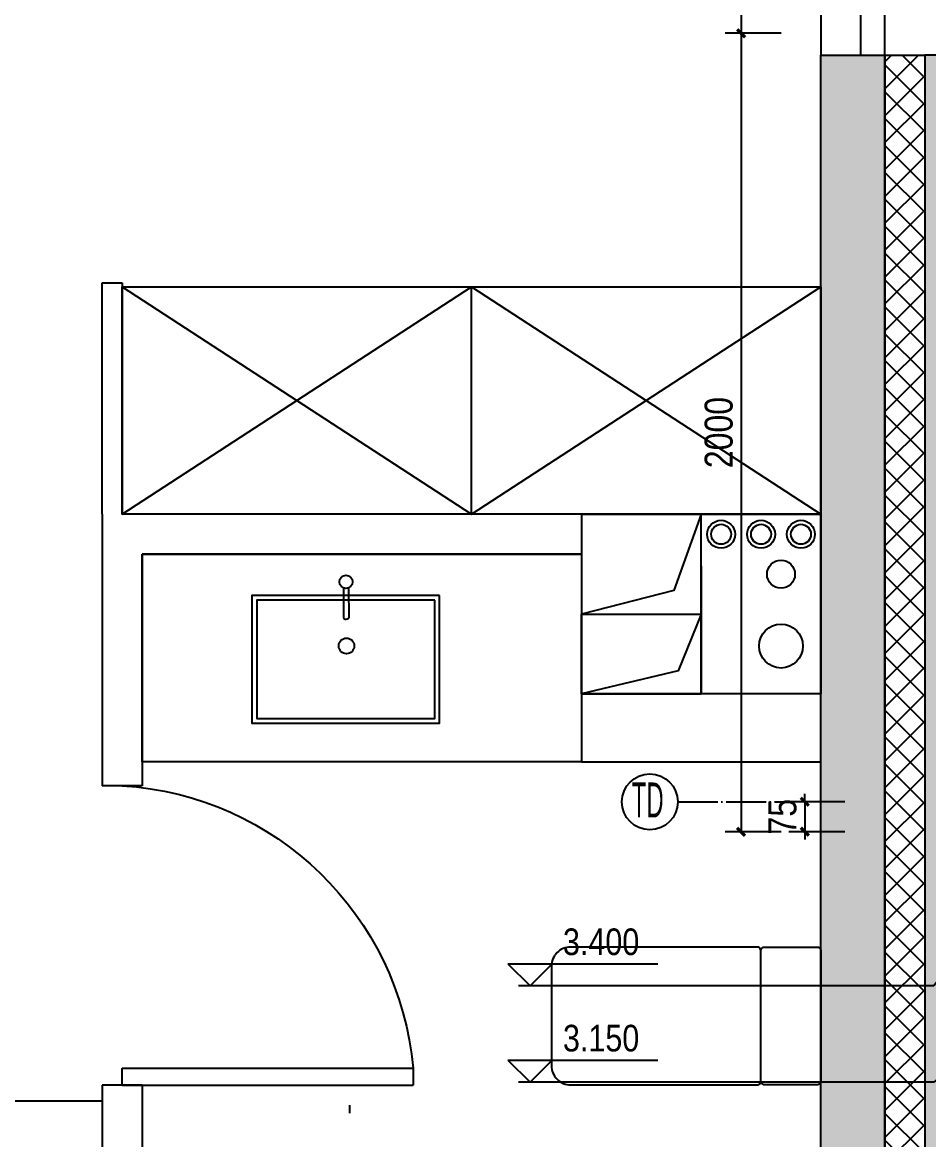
# Model space of a CAD drawing. Extents: x 9928 to 93764, y -101273 to -34887.
# Drawn here: x 14988 to 17258, y -81584 to -78785 of the extents above; entities that cross this region are included whole.
import ezdxf
from ezdxf import colors
from ezdxf.entities.mleader import LeaderData, LeaderLine
from ezdxf.math import Vec2, Vec3

# ---------------------------------------------------------------- set-up
doc = ezdxf.new("R2010")
doc.units = 0
doc.header["$LTSCALE"] = 1000
doc.header["$MEASUREMENT"] = 0
doc.linetypes.add('DOTE', pattern=[2.42, 2, -0.2, 0.02, -0.2])
doc.layers.add('_0', color=7, linetype='Continuous', lineweight=25)
for name, color, linetype in [('A-ANNO-DIMS', 6, 'Continuous'), ('A-ANNO-NOTE', 4, 'Continuous'), ('A-FURN-PATT-251', 251, 'Continuous'), ('GL', 131, 'Continuous')]:
    doc.layers.add(name, color=color, linetype=linetype)
doc.styles.add('DIM_T3', font='ARIALN.TTF')
doc.styles.add('EN', font='ARIALN.TTF')
doc.styles.get("Standard").update_dxf_attribs({"font": 'gbenor.shx', "bigfont": 'gbcbig.shx'})
doc.dimstyles.new('_TCH_ARCH&&20', dxfattribs={"dimtxt": 70, "dimasz": 20, "dimexe": 40, "dimexo": 40, "dimgap": 20, "dimtad": 1, "dimdec": 0, "dimzin": 0, "dimdsep": 46, "dimtxsty": 'DIM_T3', "dimblk": 'ARCHTICK', "dimcen": 0.09, "dimclrd": 6, "dimclre": 6, "dimclrt": 6, "dimazin": 2, "dimtfac": 1, "dimtdec": 0, "dimtix": 1, "dimtmove": 2, "dimatfit": 3, "dimfxl": 100, "dimfxlon": 1, "dimtolj": 1, "dimtzin": 0, "dimarcsym": 0})

# ---------------------------------------------------------------- blocks, each defined once
blk = doc.blocks.new('basesisi')
at = {"layer": 'A-FURN-PATT-251'}
h = blk.add_hatch(color=256, dxfattribs=at)
h.dxf.hatch_style = 1
h.paths.add_polyline_path([(28093.4, -83047.1), (27933.4, -83047.1), (27933.4, -78867.1), (28093.4, -78867.1)])
h = blk.add_hatch(color=256, dxfattribs=at)
h.dxf.hatch_style = 1
h.paths.add_polyline_path([(28193.4, -83147.1), (27933.4, -83147.1), (27933.4, -83197.1), (28243.4, -83197.1), (28243.4, -78867.1), (28193.4, -78867.1)])
h = blk.add_hatch(dxfattribs=at)
h.set_pattern_fill('ANSI37', color=256, scale=30, angle=90)
h.set_pattern_definition([(135, (679382.045, -481348.93), (-33.6759605, -33.6759605), []), (225, (679382.045, -481348.93), (33.6759605, -33.6759605), [])])
h.paths.add_polyline_path([(28093.4, -78867.1), (28193.4, -78867.1), (28193.4, -83147.1), (27933.4, -83147.1), (27933.4, -83047.1), (28093.4, -83047.1)])
for p, q in [((27933.4, -78267.1), (27933.4, -78867.1)), ((28033.4, -78867.1), (28033.4, -78267.1)), ((28093.4, -78867.1), (28093.4, -78267.1)), ((26133.4, -80017.1), (26133.4, -79437.1)), ((26133.4, -79437.1), (26183.4, -79437.1)), ((26183.4, -79437.1), (26183.4, -80017.1)), ((27058.4, -80017.1), (27058.4, -79447.1)), ((26133.4, -80017.1), (26133.4, -80697.1)), ((27633.4, -80017.1), (27333.4, -80017.1)), ((27333.4, -80017.1), (27333.4, -80267.1)), ((27333.4, -80017.1), (27933.4, -80017.1)), ((27633.4, -80267.1), (27633.4, -80017.1)), ((26233.4, -80117.1), (26233.4, -80697.1)), ((27333.4, -80117.1), (26233.4, -80117.1)), ((27633.4, -80147.1), (27633.4, -80467.1)), ((27333.4, -80267.1), (27633.4, -80267.1)), ((27333.4, -80467.1), (27333.4, -80267.1)), ((27333.4, -80267.1), (27633.4, -80267.1)), ((27633.4, -80267.1), (27633.4, -80467.1)), ((27633.4, -80467.1), (27333.4, -80467.1)), ((27333.4, -80467.1), (27633.4, -80467.1)), ((27333.4, -80637.1), (27933.4, -80637.1)), ((26233.4, -80697.1), (26133.4, -80697.1)), ((26183.4, -81447.1), (26183.4, -81404.6)), ((26133.4, -81447.1), (26133.4, -82887.1)), ((26233.4, -81447.1), (26133.4, -81447.1)), ((26233.4, -81447.1), (26233.4, -82887.1)), ((26133.4, -81487.1), (25356.4, -81487.1)), ((26753.4, -81517.1), (26753.4, -81497.1))]:
    blk.add_line(p, q, dxfattribs=at)
at = {"layer": 'A-FURN-PATT-251', "extrusion": (0, 0, -1)}
for p, q in [((26183.4, -81404.6), (26912.2, -81404.6)), ((26912.2, -81404.6), (26912.2, -81447.1)), ((26183.4, -81447.1), (26912.2, -81447.1))]:
    blk.add_line(p, q, dxfattribs=at)
at = {"layer": 'A-FURN-PATT-251'}
for points in [[(28093.4, -78867.1), (28193.4, -78867.1), (28193.4, -83147.1), (27933.4, -83147.1), (27933.4, -83047.1), (28093.4, -83047.1)], [(28093.4, -83047.1), (27933.4, -83047.1), (27933.4, -78867.1), (28093.4, -78867.1)], [(27933.4, -80017.1), (26183.4, -80017.1), (26183.4, -79447.1), (27933.4, -79447.1)], [(27633.4, -80467.1), (27633.4, -80017.1), (27933.4, -80017.1), (27933.4, -80467.1)], [(26233.4, -80117.1), (27333.4, -80117.1), (27333.4, -80637.1), (26233.4, -80637.1)], [(26978.4, -80220.5), (26508.4, -80220.5), (26508.4, -80540.5), (26978.4, -80540.5)], [(26966.4, -80232.5), (26520.4, -80232.5), (26520.4, -80528.5), (26966.4, -80528.5)]]:
    blk.add_lwpolyline(points, close=True, dxfattribs=at)
for points in [[(28193.4, -83147.1), (27933.4, -83147.1), (27933.4, -83197.1), (28243.4, -83197.1), (28243.4, -78867.1), (28193.4, -78867.1), (28193.4, -83147.1)], [(26183.4, -80017.1), (27058.4, -79447.1), (27933.4, -80017.1)], [(26183.4, -79447.1), (27058.4, -80017.1), (27933.4, -79447.1)], [(27633.4, -80017.1), (27565.2, -80208.2), (27333.4, -80267.1)], [(27633.4, -80267.1), (27575.6, -80409.5), (27333.4, -80467.1)]]:
    blk.add_lwpolyline(points, dxfattribs=at)
blk.add_lwpolyline([(26750.2, -80201), (26750.7, -80276.1, -0.387127), (26747.1, -80280.1), (26743.2, -80280.5, -0.441829), (26738.8, -80276.5), (26738.3, -80202.2)], format="xyb", dxfattribs=at)
for points in [[(27258.4, -81149.3), (27258.4, -81398, 0.414214), (27306.6, -81446.3), (27773.3, -81446.3, 0.414214), (27783, -81436.6), (27783, -81110.7, 0.414214), (27773.3, -81101), (27306.6, -81101, 0.414214)], [(27783, -81436.6), (27783, -81110.7, -0.414214), (27792.6, -81101), (27923.8, -81101, -0.414214), (27933.4, -81110.7), (27933.4, -81436.6, -0.414214), (27923.8, -81446.3), (27792.6, -81446.3, -0.414214)]]:
    blk.add_lwpolyline(points, format="xyb", close=True, dxfattribs=at)
for centre, radius in [((27683.4, -80067.1), 35), ((27683.4, -80067.1), 25), ((27783.4, -80067.1), 35), ((27783.4, -80067.1), 25), ((27883.4, -80067.1), 35), ((27883.4, -80067.1), 25), ((27833.4, -80167.1), 35), ((26743.9, -80186.2), 16.4), ((27833.4, -80347.1), 55), ((26745.2, -80346.7), 19.5)]:
    blk.add_circle(centre, radius, dxfattribs=at)
at = {"layer": 'A-FURN-PATT-251', "extrusion": (0, 0, -1)}
blk.add_arc((-26136.5, -81474.2), 778.5, 93.4549, 174.8712, dxfattribs=at)
blk = doc.blocks.new('aslidufhasldifuhaf')
at = {"layer": '_0', "color": 6}
blk.add_blockref('basesisi', (-10945.5, 0), dxfattribs=at)
blk = doc.blocks.new('_ArchTick')
at = {"color": 0, "linetype": 'ByBlock', "const_width": 0.4}
blk.add_lwpolyline([(-0.5, -0.5), (0.5, 0.5)], dxfattribs=at)
blk = doc.blocks.new('*D392')
at = {"layer": 'A-ANNO-DIMS', "color": 6, "lineweight": -2, "transparency": 16777216}
for p, q in [((16887.9, -77792.1), (16747.9, -77792.1)), ((16787.9, -77792.1), (16787.9, -78812.1)), ((16887.9, -78812.1), (16747.9, -78812.1))]:
    blk.add_line(p, q, dxfattribs=at)
at = {"layer": 'Defpoints', "color": 0, "transparency": 16777216}
for p in [(17297.9, -77792.1), (16787.9, -78812.1), (17342.9, -78812.1)]:
    blk.add_point(p, dxfattribs=at)
at = {"layer": 'A-ANNO-DIMS', "color": 6, "lineweight": -2, "transparency": 16777216, "xscale": 20, "yscale": 20, "zscale": 20}
for p, rotation in [((16787.9, -77792.1), 90), ((16787.9, -78812.1), 270)]:
    blk.add_blockref('_ArchTick', p, dxfattribs=dict(at, rotation=rotation))
at = {"layer": 'A-ANNO-DIMS', "color": 6, "transparency": 16777216, "insert": (16732.2, -78302.1), "char_height": 70, "attachment_point": 5, "rotation": 90, "style": 'DIM_T3'}
blk.add_mtext('\\A1;1020', dxfattribs=at)
blk = doc.blocks.new('*D393')
at = {"layer": 'A-ANNO-DIMS', "color": 6, "lineweight": -2, "transparency": 16777216}
for p, q in [((16887.9, -78812.1), (16747.9, -78812.1)), ((16787.9, -78812.1), (16787.9, -80812.6)), ((16887.9, -80812.6), (16747.9, -80812.6))]:
    blk.add_line(p, q, dxfattribs=at)
at = {"layer": 'Defpoints', "color": 0, "transparency": 16777216}
for p in [(17342.9, -78812.1), (16787.9, -80812.6), (17342.9, -80812.6)]:
    blk.add_point(p, dxfattribs=at)
at = {"layer": 'A-ANNO-DIMS', "color": 6, "lineweight": -2, "transparency": 16777216, "xscale": 20, "yscale": 20, "zscale": 20}
for p, rotation in [((16787.9, -78812.1), 90), ((16787.9, -80812.6), 270)]:
    blk.add_blockref('_ArchTick', p, dxfattribs=dict(at, rotation=rotation))
at = {"layer": 'A-ANNO-DIMS', "color": 6, "transparency": 16777216, "insert": (16732.2, -79812.3), "char_height": 70, "attachment_point": 5, "rotation": 90, "style": 'DIM_T3'}
blk.add_mtext('\\A1;2000', dxfattribs=at)
blk = doc.blocks.new('DFGHFGH')
at = {"layer": 'A-ANNO-NOTE'}
blk.add_line((367305.1, -290440.9), (368431.1, -290440.9), dxfattribs=at)
blk.add_lwpolyline([(367305.1, -290440.9), (367471.4, -290607.2), (367637.6, -290440.9)], dxfattribs=at)
at = {"layer": 'A-ANNO-NOTE', "style": 'EN'}
blk.add_attdef('±0.000', (367715.9, -290376.4), '', height=200, dxfattribs=at)
blk = doc.blocks.new('_DotSmall')
at = {"color": 0, "linetype": 'ByBlock', "const_width": 0.5}
blk.add_lwpolyline([(-0.0625, 0, 1), (0.0625, 0, 1)], format="xyb", close=True, dxfattribs=at)
blk = doc.blocks.new('TZ')
at = {"layer": 'GL', "color": 3, "linetype": 'DOTE', "ltscale": 0.05}
blk.add_line((12902.8, -117572.2), (13185.5, -117572.2), dxfattribs=at)
at = {"layer": 'GL', "color": 3}
blk.add_circle((12832.8, -117572.2), 70, dxfattribs=at)
at = {"layer": 'GL', "color": 3, "style": 'DIM_T3', "width": 0.6}
blk.add_text('TD', height=87.5, dxfattribs=at).set_placement((12787.2, -117611.1))
blk = doc.blocks.new('*D909')
at = {"layer": 'A-ANNO-DIMS', "color": 6, "lineweight": -2, "transparency": 16777216}
for p, q in [((16947.5, -80737.1), (16947.5, -80717.1)), ((17047.5, -80737.1), (16907.5, -80737.1)), ((16947.5, -80737.1), (16947.5, -80812.1)), ((17047.5, -80812.1), (16907.5, -80812.1)), ((16947.5, -80812.1), (16947.5, -80832.1))]:
    blk.add_line(p, q, dxfattribs=at)
at = {"layer": 'Defpoints', "color": 0, "transparency": 16777216}
for p in [(17342.9, -80737.1), (16947.5, -80812.1), (17342.9, -80812.1)]:
    blk.add_point(p, dxfattribs=at)
at = {"layer": 'A-ANNO-DIMS', "color": 6, "lineweight": -2, "transparency": 16777216, "xscale": 20, "yscale": 20, "zscale": 20}
for p, rotation in [((16947.5, -80737.1), 270), ((16947.5, -80812.1), 90)]:
    blk.add_blockref('_ArchTick', p, dxfattribs=dict(at, rotation=rotation))
at = {"layer": 'A-ANNO-DIMS', "color": 6, "transparency": 16777216, "insert": (16891.9, -80774.6), "char_height": 70, "attachment_point": 5, "rotation": 90, "style": 'DIM_T3'}
blk.add_mtext('\\A1;75', dxfattribs=at)

msp = doc.modelspace()

# ---------------------------------------------------------------- block references
msp.add_blockref('aslidufhasldifuhaf', (0, 0))
at = {"layer": 'A-ANNO-NOTE'}
ref = msp.add_blockref('DFGHFGH', (-106231.1, 15670.9), dxfattribs=dict(at, xscale=0.3333333333333334, yscale=0.3333333333333334, zscale=0.3333333333333334))
ref.add_attrib('±0.000', '3.400', (16341.8, -81121.2), dxfattribs={"height": 66.67, "style": 'EN'})
ref = msp.add_blockref('DFGHFGH', (-106231.1, 15429.5), dxfattribs=dict(at, xscale=0.3333333333333334, yscale=0.3333333333333334, zscale=0.3333333333333334))
ref.add_attrib('±0.000', '3.150', (16341.8, -81362.6), dxfattribs={"height": 66.67, "style": 'EN'})
at = {"layer": 'GL'}
msp.add_blockref('TZ', (3726.6, 36834.7), dxfattribs=at)

# ---------------------------------------------------------------- dimensions: what is measured, and where the dimension line sits
at = {"layer": 'A-ANNO-DIMS'}
for base, p1, p2, picture, middle in [((16787.9, -78812.1), (17297.9, -77792.1), (17342.9, -78812.1), '*D392', (16732.2, -78302.1)), ((16787.9042, -80812.5739), (17342.9042, -78812.0903), (17342.9042, -80812.5739), '*D393', (16732.1641, -79812.3321)), ((16947.5, -80812.1), (17342.9, -80737.1), (17342.9, -80812.1), '*D909', (16891.9, -80774.6))]:
    dim = msp.add_linear_dim(base=base, p1=p1, p2=p2, angle=90, dimstyle='_TCH_ARCH&&20', dxfattribs=at)
    dim.commit()
    dim.dimension.update_dxf_attribs({"geometry": picture, "text_midpoint": middle})

# ---------------------------------------------------------------- leaders
at = {"layer": 'A-ANNO-NOTE'}
ml = msp.add_multileader_mtext('Standard', dxfattribs=at)
ml.set_content('{\\fSimSun|b0|i0|c134|p2; }', color=256)
ml.set_leader_properties()
ml.set_arrow_properties(name='DOTSMALL')
ml.build(insert=Vec2(0, 0))
ml.multileader.update_dxf_attribs({"text_left_attachment_type": 5, "text_right_attachment_type": 5, "dogleg_length": 81.8, "arrow_head_size": 69.3})
ctx = ml.context
ctx.base_point, ctx.char_height, ctx.arrow_head_size, ctx.landing_gap_size, ctx.plane_origin = Vec3(16193.6, -81198.2), 78.75, 69.3, 4.72, Vec3(24029.2, -81573.9)
ctx.left_attachment, ctx.right_attachment = 5, 5
notes = []
notes.append((ctx, [(1, (1, 1, 0), (17270.3, -81198.2), (-1, 0), 1011, [(0, [(17492.9, -80912.6)], 0, [])])]))
ctx.mtext.insert, ctx.mtext.flow_direction = Vec3(16198.3, -81119.4), 5
ml = msp.add_multileader_mtext('Standard', dxfattribs=at)
ml.set_content('{\\fSimSun|b0|i0|c134|p2; }', color=256)
ml.set_leader_properties()
ml.set_arrow_properties(name='DOTSMALL')
ml.build(insert=Vec2(0, 0))
ml.multileader.update_dxf_attribs({"text_left_attachment_type": 5, "text_right_attachment_type": 5, "dogleg_length": 81.8, "arrow_head_size": 69.3})
ctx = ml.context
ctx.base_point, ctx.char_height, ctx.arrow_head_size, ctx.landing_gap_size, ctx.plane_origin = Vec3(16193.6, -81439.6), 78.75, 69.3, 4.72, Vec3(24029.2, -81815.3)
ctx.left_attachment, ctx.right_attachment = 5, 5
notes.append((ctx, [(1, (1, 1, 0), (17270.3, -81439.6), (-1, 0), 1011, [(0, [(17919.5, -80912.6)], 0, [])])]))
ctx.mtext.insert, ctx.mtext.flow_direction = Vec3(16198.3, -81360.8), 5
for ctx, leaders in notes:
    for number, flags, end, landing, length, lines in leaders:
        leader = LeaderData()
        leader.index, (leader.has_last_leader_line, leader.has_dogleg_vector, leader.attachment_direction) = number, flags
        leader.last_leader_point, leader.dogleg_vector, leader.dogleg_length = Vec3(end), Vec3(landing), length
        for number, points, colour, breaks in lines:
            line = LeaderLine()
            line.index, line.vertices, line.color, line.breaks = number, Vec3.list(points), colors.encode_raw_color(colour), breaks
            leader.lines.append(line)
        ctx.leaders.append(leader)

doc.saveas('drawing.dxf')
